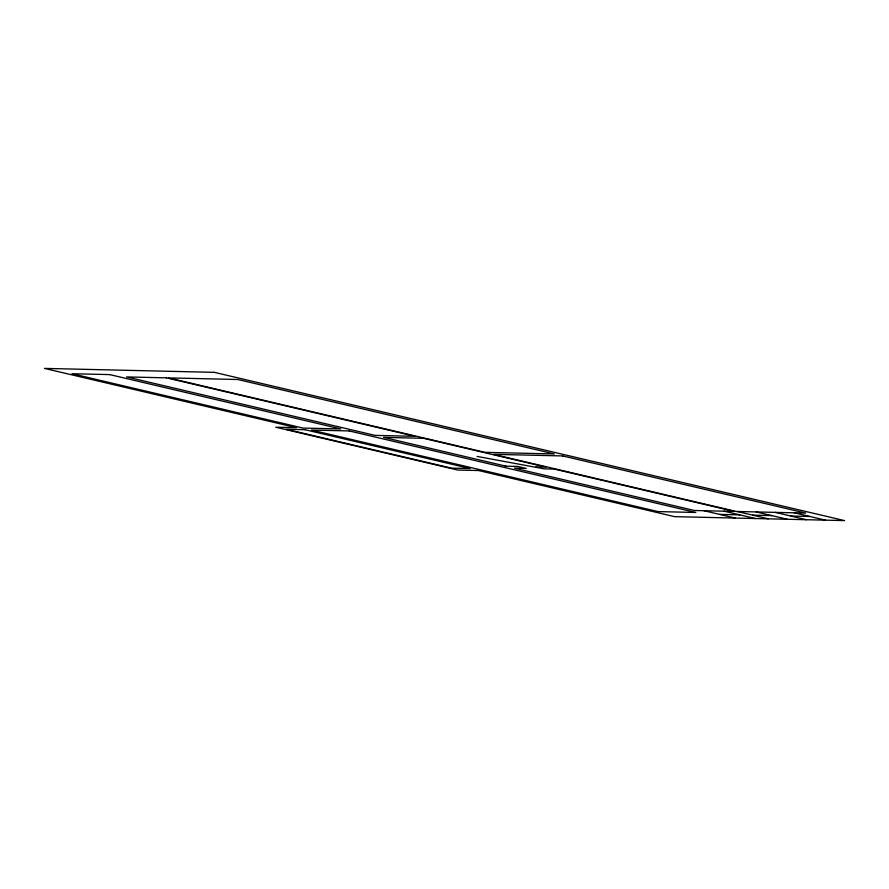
<?xml version="1.0" encoding="UTF-8"?>
<svg xmlns="http://www.w3.org/2000/svg" width="889" height="889" viewBox="0 0 889 889"><rect width="100%" height="100%" fill="white"/><g stroke="black" fill="none" stroke-linecap="round" stroke-linejoin="round"><path stroke-width="1.33" d="M423.397 438.299L383.526 437.366L506.063 466.192M505.33 466.18L517.854 466.469L526.255 468.447L514.464 468.17L694.409 510.497L734.27 511.431L554.325 469.092L544.257 468.859L477.06 456.413M535.845 466.881L545.924 467.114L421.297 437.799M719.59 514.387L739.781 514.864M752.705 515.164L771.774 515.598M790.843 516.042L809.901 516.487M794.322 512.82L825.481 520.154M775.264 512.375L806.423 519.709M756.195 511.942L787.354 519.265M737.137 511.497L768.285 518.82M724.202 511.197L755.35 518.52M704.01 510.731L735.17 518.054M214.393 372.347L44.45 368.402L296.515 427.698L275.712 427.22L457.757 470.048L478.56 470.525L674.607 516.653L844.55 520.598L214.393 372.347M109.747 374.602L71.965 373.724L303.027 428.076L340.809 428.954L109.747 374.602M166.432 377.847L126.56 376.914L375.125 435.388L414.985 436.321L166.432 377.847M237.83 379.503L168.51 377.892L484.983 452.345L554.314 453.957L237.83 379.503M304.916 429.676L286.202 429.243L451.445 468.114L470.159 468.547L304.916 429.676M349.21 430.932L311.428 430.054L658.016 511.586L695.798 512.464L349.21 430.932M562.715 455.935L493.395 454.323L736.348 511.475L805.678 513.086L562.715 455.935"/></g></svg>
